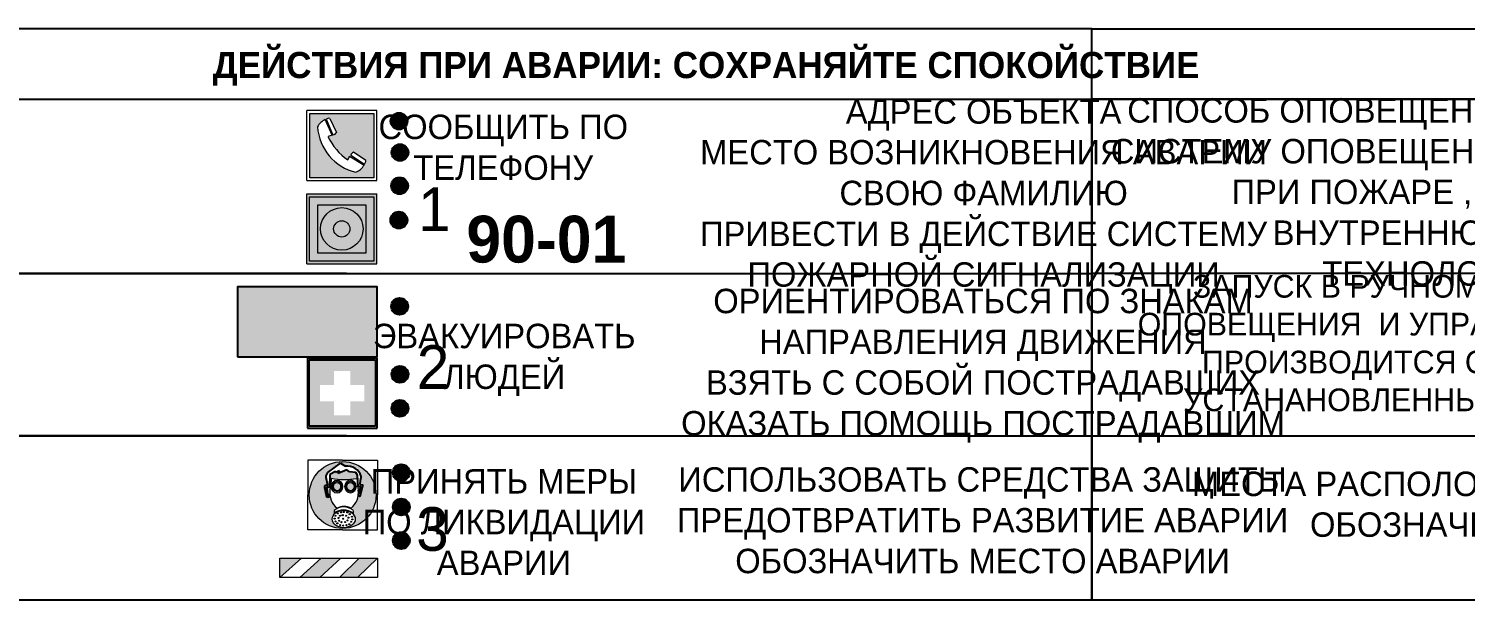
# Model space of a CAD drawing. Header units: millimetres. Extents: x 13810 to 67229, y 12374 to 21950.
# Drawn here: x 28657.7 to 28822.2, y 15361.6 to 15427 of the extents above; entities that cross this region are included whole.
import ezdxf

# ---------------------------------------------------------------- set-up
doc = ezdxf.new("R2010")
doc.units = ezdxf.units.MM
doc.styles.add('обычный', font='arial.ttf')

# ---------------------------------------------------------------- blocks, each defined once
blk = doc.blocks.new('A$C38D26F80')
h = blk.add_hatch(color=5)
h.dxf.hatch_style = 1
h.paths.add_polyline_path([(-8.77, -4.48, 1), (-0.19, -4.48, 1)])
h.paths.add_polyline_path([(-6.75, -3.58), (-6.75, -3.31), (-6.62, -3.22), (-6.5, -3.22), (-6.42, -3.3), (-6.39, -3.28), (-6.59, -2.23), (-6.59, -2.01), (-6.38, -1.58), (-4.76, -0.4), (-4.13, -0.79, -0.362848), (-2.1, -2.1, -0.201049), (-2.17, -2.48, 0.085434), (-2.26, -3.13), (-1.9, -3.16), (-2.25, -4.7), (-2.4, -4.59), (-2.43, -4.34), (-2.36, -4.34), (-2.14, -3.34), (-2.47, -3.42), (-2.58, -1.95), (-2.77, -1.58), (-3.58, -1.52), (-3.92, -1.26), (-5.05, -1.73), (-4.87, -1.39), (-5.41, -1.6), (-5.41, -1.46), (-6.13, -1.87), (-6.18, -3.5), (-6.56, -3.47), (-6.37, -4.59), (-6.16, -4.43), (-6.16, -4.66), (-6.36, -4.79), (-6.37, -4.8), (-6.51, -4.76)], flags=16)
h.paths.add_polyline_path([(-6.51, -4.76), (-6.36, -4.79), (-6.37, -4.8)], flags=0)
h.paths.add_polyline_path([(-5.92, -2.34, 0.089508), (-2.67, -2.35), (-2.48, -3.88, -0.268602), (-3.4, -6.18, 0.262449), (-5.2, -6.18, -0.268602), (-6.11, -3.88)], flags=16)
edge = h.paths.add_edge_path(flags=16)
edge.add_ellipse((-5.19, -3.41), major_axis=(0, 0.842), ratio=0.848992, start_angle=0, end_angle=360)
edge = h.paths.add_edge_path(flags=0)
edge.add_ellipse((-5.19, -3.39), major_axis=(0, 0.665), ratio=0.853798, start_angle=0, end_angle=360)
edge = h.paths.add_edge_path(flags=0)
edge.add_ellipse((-5.19, -3.4), major_axis=(0, 0.528), ratio=0.864094, start_angle=0, end_angle=360)
edge = h.paths.add_edge_path(flags=16)
edge.add_ellipse((-3.47, -3.4), major_axis=(0, 0.842), ratio=0.848992, start_angle=0, end_angle=360)
h.paths.add_polyline_path([(-3.13, -6.45), (-3.13, -6.84, 0.383174), (-5.57, -6.85), (-5.57, -6.49, -0.369952)], flags=16)
edge = h.paths.add_edge_path(flags=0)
edge.add_ellipse((-3.47, -3.39), major_axis=(0, 0.665), ratio=0.853798, start_angle=0, end_angle=360)
edge = h.paths.add_edge_path(flags=0)
edge.add_ellipse((-3.47, -3.4), major_axis=(0, 0.528), ratio=0.864094, start_angle=0, end_angle=360)
edge = h.paths.add_edge_path(flags=16)
edge.add_ellipse((-4.34, -7.57), major_axis=(-1.48, 0), ratio=0.744955, start_angle=0, end_angle=360)
h.paths.add_polyline_path([(-5.01, -6.85, -1), (-5.15, -6.85, -1)], flags=0)
h.paths.add_polyline_path([(-5.33, -7.14, -1), (-5.47, -7.14, -1)], flags=0)
h.paths.add_polyline_path([(-4.61, -6.71, -1), (-4.74, -6.71, -1)], flags=16)
h.paths.add_polyline_path([(-5.43, -7.51, -1), (-5.57, -7.51, -1)], flags=0)
h.paths.add_polyline_path([(-4.26, -6.67, -1), (-4.4, -6.67, -1)], flags=16)
h.paths.add_polyline_path([(-4.74, -7.14, -1), (-4.88, -7.14, -1)], flags=0)
h.paths.add_polyline_path([(-4.93, -7.43, -1), (-5.07, -7.43, -1)], flags=0)
h.paths.add_polyline_path([(-4.41, -7.07, -1), (-4.54, -7.07, -1)], flags=0)
h.paths.add_polyline_path([(-5.33, -7.87, -1), (-5.46, -7.87, -1)], flags=0)
h.paths.add_polyline_path([(-3.8, -6.71, -1), (-3.94, -6.71, -1)], flags=16)
h.paths.add_polyline_path([(-4.85, -7.78, -1), (-4.98, -7.78, -1)], flags=0)
h.paths.add_polyline_path([(-3.96, -7.14, -1), (-4.1, -7.14, -1)], flags=0)
h.paths.add_polyline_path([(-4.33, -7.53, -1), (-4.47, -7.53, -1)], flags=0)
h.paths.add_polyline_path([(-5.09, -8.12, -1), (-5.23, -8.12, -1)], flags=0)
h.paths.add_polyline_path([(-3.5, -6.94, -1), (-3.64, -6.94, -1)], flags=0)
h.paths.add_polyline_path([(-4.54, -7.97, -1), (-4.68, -7.97, -1)], flags=0)
h.paths.add_polyline_path([(-3.66, -7.39, -1), (-3.8, -7.39, -1)], flags=0)
h.paths.add_polyline_path([(-4.73, -8.35, -1), (-4.86, -8.35, -1)], flags=0)
h.paths.add_polyline_path([(-4.09, -7.96, -1), (-4.23, -7.96, -1)], flags=0)
h.paths.add_polyline_path([(-3.77, -7.74, -1), (-3.91, -7.74, -1)], flags=0)
h.paths.add_polyline_path([(-3.22, -7.27, -1), (-3.35, -7.27, -1)], flags=0)
h.paths.add_polyline_path([(-4.34, -8.4, -1), (-4.47, -8.4, -1)], flags=0)
h.paths.add_polyline_path([(-3.16, -7.61, -1), (-3.3, -7.61, -1)], flags=0)
h.paths.add_polyline_path([(-3.9, -8.35, -1), (-4.04, -8.35, -1)], flags=0)
h.paths.add_polyline_path([(-3.32, -7.91, -1), (-3.46, -7.91, -1)], flags=0)
h.paths.add_polyline_path([(-3.55, -8.23, -1), (-3.69, -8.23, -1)], flags=0)
at = {"color": 5, "lineweight": 5}
for p, q in [((-4.48, 0), (-8.96, 0)), ((-8.96, 0), (-8.96, -4.48)), ((-4.48, 0), (0, 0)), ((0, 0), (0, -4.48)), ((-6.59, -2.01), (-6.38, -1.58)), ((-6.38, -1.58), (-4.76, -0.4)), ((-5.41, -1.46), (-6.13, -1.87)), ((-4.87, -1.39), (-5.41, -1.6)), ((-5.41, -1.6), (-5.41, -1.46)), ((-3.92, -1.26), (-5.05, -1.73)), ((-5.05, -1.73), (-4.87, -1.39)), ((-4.76, -0.4), (-4.13, -0.79)), ((-3.58, -1.52), (-3.92, -1.26)), ((-2.77, -1.58), (-3.58, -1.52)), ((-2.58, -1.95), (-2.77, -1.58)), ((-6.75, -3.31), (-6.62, -3.22)), ((-6.75, -3.58), (-6.75, -3.31)), ((-6.51, -4.76), (-6.75, -3.58)), ((-6.62, -3.22), (-6.5, -3.22)), ((-6.59, -2.23), (-6.59, -2.01)), ((-6.39, -3.28), (-6.59, -2.23)), ((-6.18, -3.5), (-6.56, -3.47)), ((-6.56, -3.47), (-6.37, -4.59)), ((-6.5, -3.22), (-6.42, -3.3)), ((-6.42, -3.3), (-6.39, -3.28)), ((-6.13, -1.87), (-6.18, -3.5)), ((-5.92, -2.34), (-6.11, -3.88)), ((-2.67, -2.34), (-2.48, -3.88)), ((-2.47, -3.42), (-2.58, -1.95)), ((-2.14, -3.34), (-2.47, -3.42)), ((-2.36, -4.34), (-2.14, -3.34)), ((-1.9, -3.16), (-2.26, -3.13)), ((-2.25, -4.7), (-1.9, -3.16)), ((-8.96, -8.96), (-8.96, -4.48)), ((-6.37, -4.8), (-6.51, -4.76)), ((-6.37, -4.59), (-6.16, -4.43)), ((-6.16, -4.66), (-6.37, -4.8)), ((-6.16, -4.43), (-6.16, -4.66)), ((-2.43, -4.34), (-2.4, -4.59)), ((-2.43, -4.34), (-2.36, -4.34)), ((-2.4, -4.59), (-2.25, -4.7)), ((0, -8.96), (0, -4.48)), ((-5.57, -6.49), (-5.57, -6.85)), ((-3.13, -6.45), (-3.13, -6.84)), ((-4.48, -8.96), (-8.96, -8.96)), ((-4.48, -8.96), (0, -8.96))]:
    blk.add_line(p, q, dxfattribs=at)
at = {"color": 5}
for p, q in [((-6.59, -2.01), (-6.38, -1.58)), ((-6.38, -1.58), (-4.76, -0.4)), ((-5.41, -1.46), (-6.13, -1.87)), ((-4.87, -1.39), (-5.41, -1.6)), ((-5.41, -1.6), (-5.41, -1.46)), ((-3.92, -1.26), (-5.05, -1.73)), ((-5.05, -1.73), (-4.87, -1.39)), ((-4.76, -0.4), (-4.13, -0.79)), ((-3.58, -1.52), (-3.92, -1.26)), ((-2.77, -1.58), (-3.58, -1.52)), ((-2.58, -1.95), (-2.77, -1.58)), ((-6.75, -3.31), (-6.62, -3.22)), ((-6.75, -3.58), (-6.75, -3.31)), ((-6.51, -4.76), (-6.75, -3.58)), ((-6.62, -3.22), (-6.5, -3.22)), ((-6.59, -2.23), (-6.59, -2.01)), ((-6.39, -3.28), (-6.59, -2.23)), ((-6.18, -3.5), (-6.56, -3.47)), ((-6.56, -3.47), (-6.37, -4.59)), ((-6.5, -3.22), (-6.42, -3.3)), ((-6.42, -3.3), (-6.39, -3.28)), ((-6.13, -1.87), (-6.18, -3.5)), ((-2.47, -3.42), (-2.58, -1.95)), ((-2.14, -3.34), (-2.47, -3.42)), ((-2.36, -4.34), (-2.14, -3.34)), ((-2.26, -3.13), (-1.9, -3.16)), ((-1.9, -3.16), (-2.25, -4.7)), ((-6.37, -4.8), (-6.51, -4.76)), ((-6.36, -4.79), (-6.51, -4.76)), ((-6.37, -4.59), (-6.16, -4.43)), ((-6.16, -4.66), (-6.37, -4.8)), ((-6.16, -4.66), (-6.36, -4.79)), ((-6.16, -4.43), (-6.16, -4.66)), ((-2.4, -4.59), (-2.43, -4.34)), ((-2.43, -4.34), (-2.36, -4.34)), ((-2.25, -4.7), (-2.4, -4.59))]:
    blk.add_line(p, q, dxfattribs=at)
at = {"color": 5, "lineweight": 5}
for centre, radius in [((-4.48, -4.48), 4.29), ((-5.4, -7.14), 0.0678), ((-5.08, -6.85), 0.0678), ((-5, -7.43), 0.0678), ((-4.81, -7.14), 0.0678), ((-4.67, -6.71), 0.0678), ((-4.47, -7.07), 0.0678), ((-4.33, -6.67), 0.0678), ((-4.03, -7.14), 0.0678), ((-3.87, -6.71), 0.0678), ((-3.73, -7.39), 0.0678), ((-3.57, -6.94), 0.0678), ((-3.28, -7.27), 0.0678), ((-5.5, -7.51), 0.0678), ((-5.4, -7.87), 0.0678), ((-5.16, -8.12), 0.0678), ((-4.91, -7.78), 0.0678), ((-4.79, -8.35), 0.0678), ((-4.61, -7.97), 0.0678), ((-4.4, -7.53), 0.0678), ((-4.4, -8.4), 0.0678), ((-4.16, -7.96), 0.0678), ((-3.97, -8.35), 0.0678), ((-3.84, -7.74), 0.0678), ((-3.62, -8.23), 0.0678), ((-3.39, -7.91), 0.0678), ((-3.23, -7.61), 0.0678)]:
    blk.add_circle(centre, radius, dxfattribs=at)
at = {"color": 5}
for centre, radius, start, end in [((-3.89, -2.66), 1.88, 17.387, 97.1599), ((-0.35, -3.07), 1.91, 162.2553, 181.7878), ((-2.6, -2.2), 0.511, 326.3906, 11.8614)]:
    blk.add_arc(centre, radius, start, end, dxfattribs=at)
at = {"color": 5, "lineweight": 5}
for centre, radius, start, end in [((-4.28, 6.66), 9.15, 259.6987, 280.1569), ((-0.47, -3.05), 1.79, 161.5846, 182.4584), ((-2.6, -2.2), 0.513, 326.4781, 11.7739), ((-3.66, -4.24), 2.47, 171.573, 231.7124), ((-4.93, -4.24), 2.47, 308.2876, 8.427), ((-4.33, -7.88), 1.87, 50.358, 131.5662), ((-4.34, -8.2), 1.82, 48.4943, 132.3565), ((-4.3, -7.78), 1.83, 60.5889, 119.4111)]:
    blk.add_arc(centre, radius, start, end, dxfattribs=at)
for centre, major_axis, ratio in [((-5.19, -3.41), (0, 0.842), 0.848992), ((-5.19, -3.39), (0, 0.665), 0.853798), ((-5.19, -3.4), (0, 0.528), 0.864094), ((-3.47, -3.4), (0, 0.842), 0.848992), ((-3.47, -3.39), (0, 0.665), 0.853798), ((-3.47, -3.4), (0, 0.528), 0.864094), ((-4.34, -7.57), (-1.48, 0), 0.744955)]:
    blk.add_ellipse(centre, major_axis=major_axis, ratio=ratio, dxfattribs=at)
blk = doc.blocks.new('A$C47DD6509')
at = {"lineweight": 5}
for points in [[(-8.69, 0), (-11.19, 0), (-11.19, -2.22)], [(-4.22, 0), (-6.45, 0), (-8.91, -2.22), (-6.61, -2.22)], [(0, 0), (-2.09, 0), (-4.36, -2.22), (-2.29, -2.22)]]:
    blk.add_hatch(color=242, dxfattribs=at).paths.add_polyline_path(points)
at = {"color": 242, "lineweight": 5}
for p, q in [((-11.19, -2.22), (-8.69, 0)), ((-11.19, -2.22), (-11.19, 0)), ((-11.19, 0), (-8.69, 0)), ((-11.19, 0), (0, 0)), ((-8.91, -2.22), (-6.45, 0)), ((-6.61, -2.22), (-4.22, 0)), ((-4.36, -2.22), (-2.09, 0)), ((-2.29, -2.22), (0, 0)), ((0, 0), (0, -2.22)), ((0, -2.22), (-11.19, -2.22))]:
    blk.add_line(p, q, dxfattribs=at)
blk = doc.blocks.new('A$C32E8229D')
at = {"true_color": 0xffffff}
blk.add_hatch(color=7, dxfattribs=at).paths.add_polyline_path([(0, 0), (0, -8), (16, -8), (16, 0)])
h = blk.add_hatch(color=126)
h.paths.add_polyline_path([(0.2, -0.2), (15.8, -0.2), (15.8, -7.8), (0.2, -7.8)])
h.paths.add_polyline_path([(13.49, -2.05), (12.08, -2.05), (11.37, -2.63, 0.162397), (11.29, -2.84), (11.29, -3.63), (10.35, -3.63), (10.35, -4.05), (11.68, -4.05), (11.68, -3.48), (12.26, -4.28), (11.29, -5.1), (11.29, -6.78), (11.85, -6.78), (11.85, -5.44), (12.8, -4.64), (12.8, -5.94), (14.46, -5.94), (14.46, -5.39), (13.45, -5.39), (13.45, -3.97), (12.46, -2.59), (13.15, -2.59), (13.69, -3.34), (14.18, -3)], flags=16)
h.paths.add_polyline_path([(10.74, -1.82, 1), (11.8, -1.82, 1)], flags=16)
h.paths.add_polyline_path([(9.39, -3.59), (5.99, -3.59), (6.56, -3.03), (5.91, -3.03), (5.1, -3.83), (5.91, -4.64), (6.56, -4.64), (5.99, -4.09), (9.39, -4.09)], flags=16)
h.paths.add_polyline_path([(4.29, -1.08), (1.72, -1.08), (1.72, -6.6), (4.29, -6.6)], flags=16)
at = {"color": 126}
blk.add_lwpolyline([(16, -8), (0, -8), (0, 0), (16, 0)], close=True, dxfattribs=at)
blk = doc.blocks.new('A$C18900ED3')
h = blk.add_hatch(color=126)
h.paths.add_polyline_path([(-0.18, -0.18), (-7.02, -0.18), (-7.02, -7.02), (-0.18, -7.02)])
h.paths.add_polyline_path([(-5.89, -4.46), (-5.89, -2.77), (-4.46, -2.77), (-4.46, -1.31), (-2.77, -1.31), (-2.77, -2.77), (-1.33, -2.77), (-1.33, -4.46), (-2.77, -4.46), (-2.77, -5.89), (-4.46, -5.89), (-4.46, -4.46)], flags=16)
at = {"color": 126}
for p, q in [((-7.2, 0), (-7.2, -7.2)), ((0, 0), (-7.2, 0)), ((0, -7.2), (0, 0)), ((-7.02, -7.02), (-7.02, -0.18)), ((-7.02, -0.18), (-0.18, -0.18)), ((-0.18, -0.18), (-0.18, -7.02)), ((-7.2, -7.2), (0, -7.2)), ((-0.18, -7.02), (-7.02, -7.02))]:
    blk.add_line(p, q, dxfattribs=at)
blk = doc.blocks.new('A$C456E1F9C')
at = {"lineweight": 5}
h = blk.add_hatch(color=242, dxfattribs=at)
h.paths.add_polyline_path([(0.51, -1.47), (0.51, -13.26), (12.29, -13.26), (12.29, -1.47)])
h.paths.add_polyline_path([(5.42, -4.95, -0.254479), (4.78, -5.4), (3.52, -2.53, -0.209735), (4.23, -2.4)], flags=16)
h.paths.add_polyline_path([(8.53, -8.6), (10.87, -10.17), (10.54, -10.76), (8.03, -9.13, -0.192251)], flags=16)
h.paths.add_polyline_path([(4.61, -5.49, 0.005518), (3.87, -5.72, 0.128647), (7.49, -10.01, 0.00809), (7.83, -9.33), (10.47, -10.97, -0.16736), (8.99, -12.25, -0.327862), (1.95, -3.95, -0.166952), (3.36, -2.62)], flags=16)
at = {"color": 242, "lineweight": 5}
for p, q in [((0, -13.77), (0, -0.97)), ((12.8, -0.97), (0, -0.97)), ((4.61, -5.49), (3.36, -2.62)), ((3.52, -2.53), (4.78, -5.4)), ((4.23, -2.4), (5.42, -4.95)), ((12.8, -13.77), (12.8, -0.97)), ((7.83, -9.33), (10.47, -10.97)), ((8.03, -9.13), (10.54, -10.76)), ((10.81, -10.12), (8.53, -8.6)), ((10.54, -10.76), (10.8, -10.3)), ((10.8, -10.3), (10.81, -10.12)), ((0, -13.77), (12.8, -13.77))]:
    blk.add_line(p, q, dxfattribs=at)
blk.add_lwpolyline([(0.51, -1.47), (12.29, -1.47), (12.29, -13.26), (0.51, -13.26)], close=True, dxfattribs=at)
for centre, radius, start, end in [((4.59, -5.34), 2.99, 114.2845, 152.1974), ((4.02, -3.27), 0.891, 76.3284, 123.7092), ((11.12, -3.31), 9.19, 183.9915, 256.6009), ((4.68, -4.59), 0.824, 276.9621, 334.0723), ((14.98, -39.1), 35.17, 107.1487, 108.4135), ((13.86, -0.94), 11.08, 205.5536, 234.8762), ((-13.31, 0.8), 23.44, 332.5487, 334.4027), ((8.94, -9.5), 0.989, 114.4092, 157.9388), ((7.87, -9.46), 3, 291.9291, 329.9329)]:
    blk.add_arc(centre, radius, start, end, dxfattribs=at)
blk = doc.blocks.new('A$C54414219')
at = {"true_color": 0xffffff}
h = blk.add_hatch(color=7, dxfattribs=at)
h.paths.add_polyline_path([(2.39, -9.45), (2.39, -18.3), (11.23, -18.3), (11.23, -9.45)], flags=0)
h.paths.add_polyline_path([(10.71, -13.87, -1), (2.92, -13.87, -1)], flags=0)
h.paths.add_polyline_path([(8.3, -13.87, -1), (5.33, -13.87, -1)], flags=0)
h.paths.add_polyline_path([(0.41, -7.47), (0.41, -20.27), (13.21, -20.27), (13.21, -7.47)])
h.paths.add_polyline_path([(0.92, -19.77), (12.71, -19.77), (12.71, -7.98), (0.92, -7.98)], flags=16)
h.paths.add_polyline_path([(11.23, -9.45), (11.23, -18.3), (2.39, -18.3), (2.39, -9.45)], flags=0)
at = {"lineweight": 5}
h = blk.add_hatch(color=242, dxfattribs=at)
h.paths.add_polyline_path([(12.71, -7.98), (0.92, -7.98), (0.92, -19.77), (12.71, -19.77)])
h.paths.add_polyline_path([(11.23, -18.3), (2.39, -18.3), (2.39, -9.45), (11.23, -9.45)], flags=16)
h.paths.add_polyline_path([(10.71, -13.87, -1), (2.92, -13.87, -1)], flags=0)
h.paths.add_polyline_path([(8.3, -13.87, -1), (5.33, -13.87, -1)], flags=0)
at = {"true_color": 0xffffff}
h = blk.add_hatch(color=7, dxfattribs=at)
h.paths.add_polyline_path([(2.39, -9.45), (2.39, -18.3), (11.23, -18.3), (11.23, -9.45)])
h.paths.add_polyline_path([(10.71, -13.87, -1), (2.92, -13.87, -1)], flags=16)
h.paths.add_polyline_path([(8.3, -13.87, -1), (5.33, -13.87, -1)], flags=0)
at = {"lineweight": 5}
h = blk.add_hatch(color=242, dxfattribs=at)
h.paths.add_polyline_path([(2.92, -13.87, 1), (10.71, -13.87, 1)])
h.paths.add_polyline_path([(8.3, -13.87, -1), (5.33, -13.87, -1)], flags=16)
at = {"color": 242, "lineweight": 5}
for p, q in [((0.41, -20.27), (0.41, -7.47)), ((0.41, -7.47), (13.21, -7.47)), ((0.41, -7.47), (13.21, -7.47)), ((13.21, -20.27), (13.21, -7.47)), ((0.41, -20.27), (13.21, -20.27))]:
    blk.add_line(p, q, dxfattribs=at)
for points in [[(0.92, -7.98), (12.71, -7.98), (12.71, -19.77), (0.92, -19.77)], [(2.39, -9.45), (11.23, -9.45), (11.23, -18.3), (2.39, -18.3)]]:
    blk.add_lwpolyline(points, close=True, dxfattribs=at)
for radius in [3.89, 1.49]:
    blk.add_circle((6.81, -13.87), radius, dxfattribs=at)

msp = doc.modelspace()

# ---------------------------------------------------------------- hatches: boundary and pattern name
at = {"lineweight": 0}
h = msp.add_hatch(color=256, dxfattribs=at)
h.dxf.hatch_style = 1
h.paths.add_polyline_path([(28699.16, 15416.43, 1), (28701.09, 15416.43, 1)])
h = msp.add_hatch(color=256, dxfattribs=at)
h.dxf.hatch_style = 1
h.paths.add_polyline_path([(28699.26, 15412.84, 1), (28701.2, 15412.84, 1)])
h = msp.add_hatch(color=256, dxfattribs=at)
h.dxf.hatch_style = 1
h.paths.add_polyline_path([(28699.22, 15409.03, 1), (28701.16, 15409.03, 1)])
h = msp.add_hatch(color=256, dxfattribs=at)
h.dxf.hatch_style = 1
h.paths.add_polyline_path([(28699.14, 15405.1, 1), (28701.07, 15405.1, 1)])
h = msp.add_hatch(color=256, dxfattribs=at)
h.dxf.hatch_style = 1
h.paths.add_polyline_path([(28699.23, 15395.22, 1), (28701.16, 15395.22, 1)])
h = msp.add_hatch(color=256, dxfattribs=at)
h.dxf.hatch_style = 1
h.paths.add_polyline_path([(28699.27, 15387.44, 1), (28701.2, 15387.44, 1)])
h = msp.add_hatch(color=256, dxfattribs=at)
h.dxf.hatch_style = 1
h.paths.add_polyline_path([(28699.26, 15383.54, 1), (28701.19, 15383.54, 1)])
h = msp.add_hatch(color=256, dxfattribs=at)
h.dxf.hatch_style = 1
h.paths.add_polyline_path([(28699.42, 15376.18, 1), (28701.35, 15376.18, 1)])
h = msp.add_hatch(color=256, dxfattribs=at)
h.dxf.hatch_style = 1
h.paths.add_polyline_path([(28699.41, 15372.24, 1), (28701.34, 15372.24, 1)])
h = msp.add_hatch(color=256, dxfattribs=at)
h.dxf.hatch_style = 1
h.paths.add_polyline_path([(28699.42, 15368.4, 1), (28701.35, 15368.4, 1)])

# ---------------------------------------------------------------- linework, layer by layer
for points in [[(28635.68, 15418.96), (28779.45, 15418.96), (28779.45, 15427.01), (28635.68, 15427.01)], [(28779.45, 15427.01), (28901.16, 15427.01), (28901.16, 15361.56), (28779.45, 15361.56)], [(28779.45, 15427.01), (28901.16, 15427.01), (28901.16, 15418.96), (28779.45, 15418.96)], [(28635.68, 15418.96), (28779.45, 15418.96), (28779.45, 15361.56), (28635.68, 15361.56)], [(28779.45, 15418.96), (28901.16, 15418.96), (28901.16, 15398.97), (28779.45, 15398.97)], [(28901.16, 15398.97), (28779.45, 15398.97), (28779.45, 15380.39), (28901.16, 15380.39)]]:
    msp.add_lwpolyline(points, close=True)
for points in [[(28694.1, 15398.97), (28635.68, 15398.97), (28779.45, 15398.97)], [(28694.1, 15380.39), (28635.68, 15380.39), (28779.45, 15380.39)]]:
    msp.add_lwpolyline(points)
for centre in [(28700.12, 15416.43), (28700.23, 15412.84), (28700.19, 15409.03), (28700.11, 15405.1), (28700.19, 15395.22), (28700.23, 15387.44), (28700.23, 15383.54), (28700.38, 15376.18), (28700.38, 15372.24), (28700.38, 15368.4)]:
    msp.add_circle(centre, 0.966)

# ---------------------------------------------------------------- block references
for name, p, xscale, yscale, zscale in [('A$C456E1F9C', (28689.57, 15418.24), 0.625, 0.625, 0.625), ('A$C54414219', (28689.31, 15412.76), 0.625, 0.625, 0.625), ('A$C18900ED3', (28697.63, 15389.29), 1.111111111007631, 1.111111111007631, 1.111111111007631), ('A$C38D26F80', (28697.66, 15377.62), 0.8928571427240968, 0.8928571427240968, 0.8928571427240968)]:
    msp.add_blockref(name, p, dxfattribs=dict(xscale=xscale, yscale=yscale, zscale=zscale))
at = {"xscale": -1}
msp.add_blockref('A$C32E8229D', (28697.63, 15397.44), dxfattribs=at)
at = {"color": 242, "true_color": 0xc1121c}
msp.add_blockref('A$C47DD6509', (28697.66, 15366.4), dxfattribs=at)

# ---------------------------------------------------------------- texts
at = {"lineweight": 0, "attachment_point": 5, "style": 'обычный'}
for s, insert, char_height, width in [('{\\fProxima Nova Rg|b1|i0|c204|p2;ДЕЙСТВИЯ ПРИ АВАРИИ: СОХРАНЯЙТЕ СПОКОЙСТВИЕ\\H1.6644x; }', (28735.29, 15422.42), 3, 175.1736), ('\\pi-8.4,l8.4,t8.4;{\\fProxima Nova Rg|b0|i0|c204|p2;АДРЕС ОБЪЕКТА\\PМЕСТО ВОЗНИКНОВЕНИЯ АВАРИИ\\PСВОЮ ФАМИЛИЮ\\PПРИВЕСТИ В ДЕЙСТВИЕ СИСТЕМУ \\PПОЖАРНОЙ СИГНАЛИЗАЦИИ}', (28767.07, 15407.8), 2.8, 126.6484), ('{\\fProxima Nova Rg|b0|i0|c204|p2;СПОСОБ ОПОВЕЩЕНИЯ АВТОМАТИЧЕСКИЙ ЧЕРЕЗ РЕЧЕВУЮ СИСТЕМУ ОПОВЕЩЕНИЯ И УПРАВЛЕНИЯ ЭВАКУАЦИЕЙ ЛЮДЕЙ ПРИ ПОЖАРЕ , А ТАК ЖЕ ВРУЧНУЮ, ИСПОЛЬЗУЯ ВНУТРЕННЮЮ ГРОМКУЮ СВЯЗЬ СИСТЕМЫ ТЕХНОЛОГИЧЕСКОГО ОПОВЕЩЕНИЯ.}', (28841.07, 15407.92), 2.8, 118.5618), ('{\\fProxima Nova Rg|b0|i0|c204|p2;СООБЩИТЬ ПО \\PТЕЛЕФОНУ}', (28712.06, 15413.42), 2.8, 126.6484), ('{\\fProxima Nova Rg|b0|i0|c204|p2;1\\H1.1667x; }', (28704.17, 15406.35), 5, 126.6484), ('{\\fProxima Nova Rg|b1|i0|c204|p2;\\H1.0714x;90-01\\fProxima Nova Rg|b0|i0|c204|p2;\\H0.93331x; \\H1.3449x; }', (28716.99, 15402.88), 5, 126.6484), ('{\\fProxima Nova Rg|b0|i0|c204|p2;\\P\\pt7.8;ЗАПУСК В РУЧНОМ РЕЖИМЕ АВТОМАТИЧЕСКОЙ СИСТЕМЫ ОПОВЕЩЕНИЯ  И УПРАВЛЕНИЯ ЭВАКУАЦИИ ЛЮДЕЙ ПРИ ПОЖАРЕ ПРОИЗВОДИТСЯ ОТ РУЧНЫХ ПОЖАРНЫХ ИЗВЕЩАТЕЛЕЙ, УСТАНАНОВЛЕННЫХ НА СТЕНАХ ВБЛИЗИ ЭВАКУАЦИОННЫХ ВЫХОДОВ. }', (28842.52, 15390.64), 2.6, 121.7868), ('\\pi-8.4,l8.4,t8.4;{\\fProxima Nova Rg|b0|i0|c204|p2;ОРИЕНТИРОВАТЬСЯ ПО ЗНАКАМ \\PНАПРАВЛЕНИЯ ДВИЖЕНИЯ\\PВЗЯТЬ С СОБОЙ ПОСТРАДАВШИХ\\PОКАЗАТЬ ПОМОЩЬ ПОСТРАДАВШИМ}', (28767, 15388.43), 2.8, 126.6484), ('{\\fProxima Nova Rg|b0|i0|c204|p2;ЭВАКУИРОВАТЬ \\PЛЮДЕЙ}', (28712.17, 15389.09), 2.8, 126.6484), ('{\\fProxima Nova Rg|b0|i0|c204|p2;2\\H1.1967x; }', (28704.02, 15388.27), 5, 126.6484), ('{\\fProxima Nova Rg|b0|i0|c204|p2;ПРИНЯТЬ МЕРЫ \\PПО ЛИКВИДАЦИИ \\PАВАРИИ}', (28712.13, 15370.52), 2.8, 126.6484), ('\\pi-8.4,l8.4,t8.4;{\\fProxima Nova Rg|b0|i0|c204|p2;ИСПОЛЬЗОВАТЬ СРЕДСТВА ЗАЩИТЫ \\PПРЕДОТВРАТИТЬ РАЗВИТИЕ АВАРИИ\\PОБОЗНАЧИТЬ МЕСТО АВАРИИ}', (28766.95, 15370.71), 2.8, 126.6484), ('\\pt8.4;{\\fProxima Nova Rg|b0|i0|c204|p2;\\PМЕСТА РАСПОЛОЖЕНИЯ ПОЖАРНЫХ ИЗВЕЩАТЕЛЕЙ ОБОЗНАЧЕНЫ НА НАСТОЯЩЕМ ПЛАНЕ}', (28840.88, 15374.49), 2.8, 118.5618), ('{\\fProxima Nova Rg|b0|i0|c204|p2;3\\H1.1967x; }', (28703.95, 15369.69), 5, 126.6484)]:
    msp.add_mtext(s, dxfattribs=dict(at, insert=insert, char_height=char_height, width=width))

doc.saveas('drawing.dxf')
